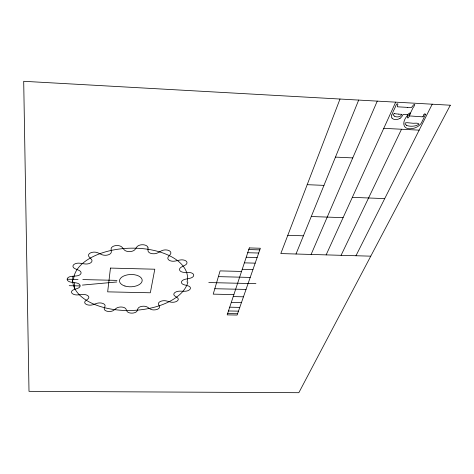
<?xml version="1.0" encoding="UTF-8"?>
<svg xmlns="http://www.w3.org/2000/svg" width="474" height="474" viewBox="0 0 474 474"><rect width="100%" height="100%" fill="white"/><g stroke="black" fill="none" stroke-linecap="round" stroke-linejoin="round"><path stroke-width="0.71" d="M72.552 282.196L72.883 276.449M74.3 288.607L74.643 282.984M409.163 115.615L409.293 115.259A6.079 3.81 -17.2 0 1 409.814 114.412M425.421 114.412L425.065 113.819A0.634 0.397 -17.6 0 0 424.668 113.89L424.295 114.062A1.055 0.658 -17.6 0 1 424.1 114.299A1.072 0.67 -17.6 0 0 423.975 114.424L423.987 114.424M407.978 115.514L407.741 114.649L403.042 114.394L402.693 115.135A9.391 5.972 -16.4 0 1 400.068 118.299M409.951 114.104C409.761 115.087 408.144 119.572 407.284 117.546A7.003 4.39 -17.1 0 1 407.338 117.339L407.367 117.208A11.186 7.08 -16.4 0 0 407.444 116.894A9.065 5.741 -16.5 0 0 407.646 116.379L407.77 116.029A9.101 5.7 -17.2 0 1 407.972 115.514M340.006 99.03L280.809 253.572L370.769 256.173M391.838 114.927L393.384 110.987A5.7 3.632 -16.7 0 1 393.473 110.774L393.568 110.572A14.718 9.326 -17.1 0 1 394.255 109.346L395.636 106.336A14.842 9.45 -17.4 0 1 396.086 105.08L396.922 103.925A0.61 0.391 -17 0 1 397.176 103.836L397.704 103.865A0.658 0.421 -17 0 1 397.905 104.013L397.283 106.543A1.197 0.77 -16.9 0 0 397.573 106.816L406.84 107.343A7.045 4.467 -16.9 0 1 407.19 107.385L407.51 107.426M296.001 254.011L358.688 100.079M311.11 254.449L377.251 101.122M326.142 254.882L395.689 102.153M341.09 255.314L401.519 129.242M409.826 114.418L412.913 107.971A11.412 7.169 -17.8 0 1 413.127 107.645L413.79 106.668A17.947 11.536 -17 0 0 414.519 105.418L414.756 104.718A0.616 0.391 -17.6 0 0 414.454 104.487L413.547 104.855L411.989 106.857A3.111 1.979 -17.3 0 1 411.551 107.503L408.641 107.539A13.325 8.532 -17.9 0 1 407.516 107.426M423.241 116.177L423.223 116.213A1.138 0.711 -17.4 0 1 422.986 116.557M423.246 116.166L423.655 115.354A8.259 5.125 -17.9 0 1 423.969 114.447M355.968 255.747L432.211 104.203M400.038 118.281L398.646 119.01A4.639 2.939 -16.5 0 1 396.637 119.507L394.842 119.478A5.652 3.585 -16.5 0 1 392.78 118.761L391.968 118.038M82.405 285.093L116.776 281.983M228.468 310.968L238.469 311.157M227.609 313.557L237.575 313.741M231.318 302.341L241.467 302.548M229.718 307.188L239.785 307.389M233.878 294.591L213.211 294.147L220.084 270.891L241.533 271.442M233.22 296.588L243.464 296.807M67.391 279.21L78.032 279.459M82.814 279.577L116.983 280.383M208.785 282.557L255.924 283.671M214.817 288.725L246.03 289.43M69.204 285.686L79.727 285.929M218.39 276.638L250.207 277.426M244.371 262.851L255.178 263.147M242.244 269.279L252.944 269.558M247.718 252.713L258.697 253.033M246.225 257.234L257.127 257.536M248.767 249.549L259.793 249.875M287.807 235.305L303.413 235.803M311.264 216.523L343.093 217.655M352.336 197.35L384.71 198.612M307.199 184.682L323.955 185.37M335.462 157.113L352.751 157.907M383.768 128.33L419.158 130.149M398.841 114.169L401.514 114.311M394.51 113.647L395.162 113.73A8.479 5.421 -16.9 0 0 395.997 113.831A9.64 6.162 -17 0 0 397.378 113.997L397.627 114.009A7.098 4.491 -16.3 0 1 398.847 114.163M406.627 125.337L405.217 124.229A2.951 1.843 -16.6 0 1 405.151 123.418L405.531 122.861L406.882 122.677A18.018 11.145 -15.9 0 1 407.788 122.748L408.866 122.855A21.004 13.26 -17.5 0 0 409.85 122.926A19.363 12.194 -17.5 0 0 411.604 123.104C413.701 123.696 417.724 122.41 418.933 124.016A2.376 1.469 -16.9 0 1 418.441 124.567L416.332 125.539A9.486 5.919 -17 0 1 415.366 125.788A11.743 7.341 -17.1 0 1 410.94 126.22A12.608 7.886 -17.1 0 1 406.579 125.385M394.297 116.094L393.562 115.378A2.613 1.659 -16.5 0 1 393.473 114.53L393.58 114.264A1.535 0.978 -16.5 0 1 393.906 113.813A1.149 0.729 -16.4 0 1 394.516 113.6M73.6 279.358A57.004 30.929 -1.7 0 1 135.28 248.192A57.004 30.929 -1.7 0 1 187.029 282.042M187.882 282.06A57.875 31.408 -1.7 0 1 125.752 310.494A57.875 31.408 -1.7 0 1 72.718 279.334M391.998 118.026A7.513 4.764 -16.6 0 1 391.779 114.927M394.332 116.071A5.333 3.389 -16.6 0 0 399.541 116.551A2.974 1.89 -16.6 0 0 401.288 115.058L401.342 114.957A3.371 2.139 -16.6 0 0 401.537 114.311M425.451 114.406A4.26 2.66 -17.5 0 1 425.172 115.141L421.54 122.683A11.323 7.063 -16.8 0 1 417.47 126.73L415.224 127.79A8.366 5.208 -16.8 0 1 412.35 128.507C403.036 130.356 401.496 122.636 406.893 116.201A4.918 3.087 -17 0 1 407.101 115.899L408.078 114.524A14.273 8.911 -17.4 0 1 408.618 113.784L409.583 113.09A0.859 0.545 -17.1 0 1 410.016 113.008L410.206 113.061A0.907 0.569 -17.2 0 0 410.277 113.209M422.921 116.533A0.747 0.468 -17.4 0 1 422.34 116.829L409.37 115.917A0.735 0.462 -17 0 1 409.157 115.615M410.294 113.203A1.345 0.847 -17.1 0 1 410.235 113.588M148.007 247.908L147.995 250.562A5.937 3.377 -2.6 0 0 151.526 253.554A5.937 3.377 -2.6 0 0 157.925 252.766L161.344 250.888A5.718 3.241 -3.1 0 1 168.578 250.42A5.718 3.241 -3.1 0 1 170.338 254.348L168.383 256.766A5.848 3.282 -3.5 0 0 169.259 260.297A5.848 3.282 -3.5 0 0 175.41 261.014L179.747 260.072A5.611 3.128 -3.8 0 1 186.323 261.263A5.611 3.128 -3.8 0 1 184.996 265.227L181.554 266.992A5.729 3.158 -3.9 0 0 179.753 270.399A5.729 3.158 -3.9 0 0 184.534 272.408L188.942 272.497A5.492 2.998 -4.1 0 1 193.718 275.021A5.492 2.998 -4.1 0 1 189.73 278.327L185.5 279.186A5.605 3.028 -4 0 0 181.477 281.9A5.605 3.028 -4 0 0 184.143 284.767L187.87 285.792A5.38 2.874 -3.9 0 1 190.139 289.11A5.38 2.874 -3.9 0 1 184.333 291.273L180.061 291.16A5.498 2.909 -3.7 0 0 174.616 292.79A5.498 2.909 -3.7 0 0 174.835 295.977L177.312 297.708A5.285 2.773 -3.4 0 1 176.867 301.227A5.285 2.773 -3.4 0 1 170.261 301.991L166.629 300.99A5.427 2.826 -3.1 0 0 160.674 301.346A5.427 2.826 -3.1 0 0 158.529 304.332L159.43 306.447A5.232 2.708 -2.7 0 1 156.444 309.605A5.232 2.708 -2.7 0 1 150.074 308.935L147.61 307.247A5.392 2.785 -2.3 0 0 142.064 306.322A5.392 2.785 -2.3 0 0 137.94 308.651L137.164 310.814A5.226 2.69 -1.9 0 1 132.133 313.136A5.226 2.69 -1.9 0 1 126.931 311.175L125.989 309.072A5.41 2.791 -1.5 0 0 121.682 307.039A5.41 2.791 -1.5 0 0 116.207 308.349L113.867 310.215A5.267 2.72 -1.1 0 1 107.527 311.335A5.267 2.72 -1.1 0 1 104.28 308.384L105.015 306.204A5.475 2.838 -0.7 0 0 102.621 303.36A5.475 2.838 -0.7 0 0 96.601 303.425L93.017 304.681A5.35 2.791 -0.3 0 1 86.286 304.379A5.35 2.791 -0.3 0 1 85.557 300.877L87.921 298.97A5.581 2.927 0 0 0 87.891 295.752A5.581 2.927 0 0 0 82.257 294.496L77.943 294.905A5.469 2.891 0.2 0 1 71.882 293.128A5.469 2.891 0.2 0 1 73.92 289.638L77.618 288.352A5.706 3.051 0.4 0 0 80.082 285.289A5.706 3.051 0.4 0 0 75.799 282.836L71.438 282.249A5.587 3.022 0.6 0 1 67.124 279.192A5.587 3.022 0.6 0 1 71.77 276.336L76.231 275.957A5.824 3.182 0.5 0 0 80.912 273.617A5.824 3.182 0.5 0 0 78.82 270.316L75.194 268.764A5.7 3.146 0.5 0 1 73.529 264.865A5.7 3.146 0.5 0 1 80.1 263.242L84.562 263.911A5.925 3.306 0.2 0 0 90.712 262.797A5.925 3.306 0.2 0 0 91.322 259.201L89.153 256.896A5.777 3.253 -0.1 0 1 90.611 252.849A5.777 3.253 -0.1 0 1 97.946 252.861L101.537 254.532A5.978 3.389 -0.5 0 0 108.025 254.917A5.978 3.389 -0.5 0 0 111.331 251.7L111.106 249.046A5.807 3.312 -1 0 1 115.508 245.621A5.807 3.312 -1 0 1 122.168 247.351L124.152 249.745A5.984 3.419 -1.5 0 0 129.704 251.611A5.984 3.419 -1.5 0 0 135.096 249.401L136.885 246.901A5.789 3.306 -2.1 0 1 143.367 244.768A5.789 3.306 -2.1 0 1 148.007 247.908M110.454 268.077L107.663 291.854L150.335 292.778L154.797 269.214L110.454 268.077M249.306 247.92L227.176 314.866L237.119 315.05L260.362 248.252L249.306 247.92M450.3 105.216L298.839 392.703L29.003 391.334L23.7 81.297L450.3 105.216M124.952 286.035A11.352 6.15 -1.8 0 0 142.188 280.543A11.352 6.15 -1.8 0 0 125.391 275.37A11.352 6.15 -1.8 0 0 124.952 286.035"/></g></svg>
